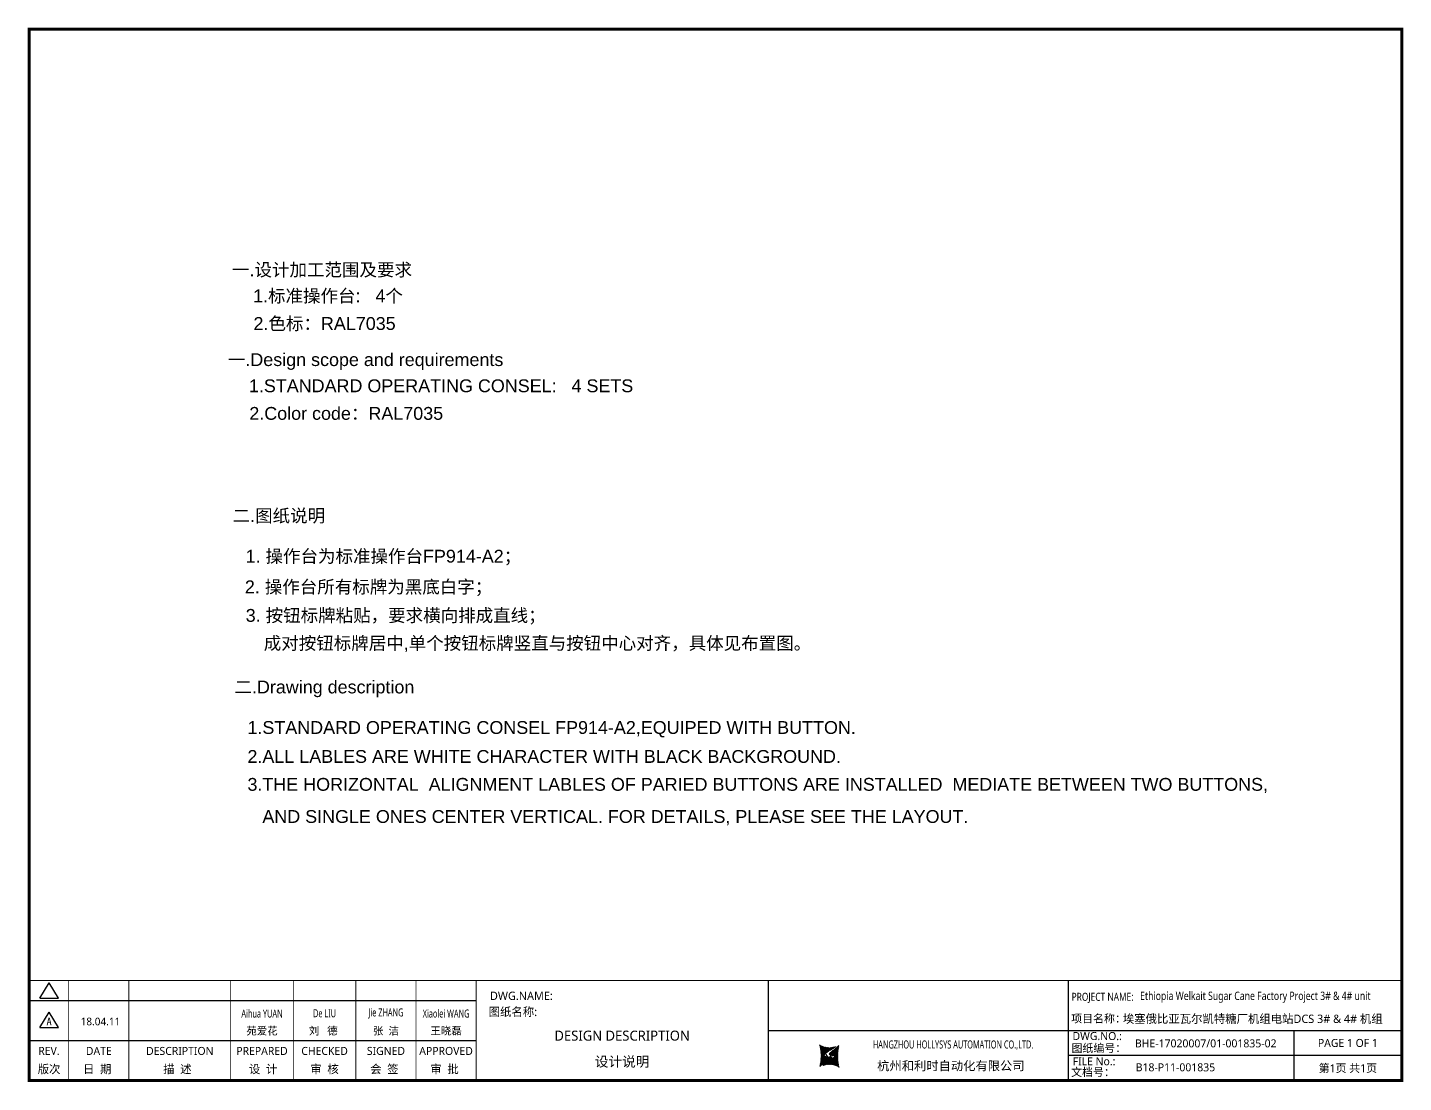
# Model space of a CAD drawing. Extents: x -29235853 to 12372, y -15815523 to 7212.
# Drawn here: x -6221 to -2095, y 4050 to 7212 of the extents above; entities that cross this region are included whole.
import ezdxf
from ezdxf.enums import TextEntityAlignment as Align
from ezdxf.lldxf.tags import DXFTag

# ---------------------------------------------------------------- set-up
doc = ezdxf.new("R2010")
doc.units = 0
doc.header["$LTSCALE"] = 10
doc.header["$MEASUREMENT"] = 0
doc.layers.get('0').update_dxf_attribs({"linetype": 'CONTINUOUS'})
for name, color, linetype in [('t', 1, 'CONTINUOUS'), ('操作台', 7, 'CONTINUOUS'), ('标准图框及表格', 7, 'CONTINUOUS')]:
    doc.layers.add(name, color=color, linetype=linetype)
doc.styles.add('HZ', font='arial.ttf')
doc.styles.get("Standard").update_dxf_attribs({"font": '', "width": 0.65})
doc.styles.add('微软雅黑', font='')
doc.styles.get('Standard').set_extended_font_data('SimSun')
doc.styles.get('微软雅黑').set_extended_font_data('Microsoft YaHei')
tags = doc.linetypes.add('CENTER', pattern=[0.6, 0.375, -0.075, 0.075, -0.075]).pattern_tags.tags
tags[10:11] = [DXFTag(74, 4), DXFTag(75, 0), DXFTag(340, '0'), DXFTag(46, 1.0), DXFTag(50, 0.0), DXFTag(44, 0.0), DXFTag(45, 0.0)]
tags[8:9] = [DXFTag(74, 4), DXFTag(75, 0), DXFTag(340, '0'), DXFTag(46, 1.0), DXFTag(50, 0.0), DXFTag(44, 0.0), DXFTag(45, 0.0)]
tags[6:7] = [DXFTag(74, 4), DXFTag(75, 0), DXFTag(340, '0'), DXFTag(46, 1.0), DXFTag(50, 0.0), DXFTag(44, 0.0), DXFTag(45, 0.0)]
tags[4:5] = [DXFTag(74, 4), DXFTag(75, 0), DXFTag(340, '0'), DXFTag(46, 1.0), DXFTag(50, 0.0), DXFTag(44, 0.0), DXFTag(45, 0.0)]
pattern_1 = [(45, (0, 0), (-0.736262898216564, 0.7362628982165641), [])]

# ---------------------------------------------------------------- blocks, each defined once
blk = doc.blocks.new('图框-中英文.180408')
at = {"layer": '标准图框及表格'}
h = blk.add_hatch(dxfattribs=at)
h.set_pattern_fill('ANSI31', color=5, scale=8.329863809039892, style=0)
h.set_pattern_definition(pattern_1)
edge = h.paths.add_edge_path()
edge.add_arc((2399.257256036391, -2998.153851416566), 55.18534773488954, 238.1092081981581, 291.6531626184834)
edge.add_line((2419.619937407027, -3049.445018414634), (2388.525499730735, -3070.242821799802))
edge.add_arc((2238.907377712399, -3078.328790578547), 135.3602868968974, 346.3915348661821, 374.2500326978034)
edge.add_line((2370.467593623529, -3110.177132109857), (2397.50623789792, -3087.85242802291))
edge.add_line((2391.339199201146, -3080.281448750429), (2396.143986595598, -3080.898839897796))
edge.add_spline(control_points=[(2397.470018868538, -3087.887634953957), (2398.35948137939, -3087.023080631327), (2399.970992452319, -3085.456697735681), (2399.869182150054, -3081.252294174519), (2397.426500162081, -3081.012803431273), (2396.121921064187, -3080.884897048199)], knot_values=[0, 0, 0, 0, 6.844331067525468, 12.40042740766005, 18.76924275352248, 18.76924275352248, 18.76924275352248, 18.76924275352248], weights=[1, 1, 1, 1, 1, 1], degree=3, periodic=0)
edge.add_spline(control_points=[(2388.515363058686, -3070.265433304907), (2387.789374929038, -3070.86905758363), (2386.478198365832, -3071.959237952229), (2385.544096281083, -3073.38263759949), (2385.127199159644, -3074.017912079413)], knot_values=[0, 0, 0, 0, 5.253673658024614, 9.488438564008057, 9.488438564008057, 9.488438564008057, 9.488438564008057], weights=[1, 1, 1, 1, 1], degree=3, periodic=0)
edge.add_spline(control_points=[(2386.272665588534, -3072.281716856574), (2385.721471206634, -3072.905523096015), (2384.632427465753, -3074.386714445929), (2384.912828655535, -3077.72895088909), (2387.858851342782, -3079.895552619193), (2390.185443934519, -3080.145534927004), (2391.314573401905, -3080.266855002868)], knot_values=[10.66597461496156, 10.66597461496156, 10.66597461496156, 10.66597461496156, 18.97770399508879, 28.89455822145742, 41.119553648298, 52.64692538081317, 52.64692538081317, 52.64692538081317, 52.64692538081317], weights=[1, 1, 1, 1, 1, 1, 1], degree=3, periodic=0)
h = blk.add_hatch(dxfattribs=at)
h.set_pattern_fill('ANSI31', color=3, scale=8.329863809039892, style=0)
h.set_pattern_definition(pattern_1)
edge = h.paths.add_edge_path()
edge.add_line((2402.469732125144, -3075.776359090531), (2407.706041465404, -3076.440586092609))
edge.add_spline(control_points=[(2401.044493204623, -3068.769946203269), (2400.155030693568, -3069.634500525768), (2398.543519620813, -3071.200883421574), (2398.645329922932, -3075.40528698259), (2401.088011911052, -3075.644777725895), (2402.392591008975, -3075.772684108895)], knot_values=[0, 0, 0, 0, 6.844331067526932, 12.40042740766158, 18.76924275352342, 18.76924275352342, 18.76924275352342, 18.76924275352342], weights=[1, 1, 1, 1, 1, 1], degree=3, periodic=0)
edge.add_line((2428.046918449632, -3046.480449047325), (2401.008274175249, -3068.805153134272))
edge.add_spline(control_points=[(2412.625169549749, -3083.918607966574), (2413.015644598316, -3083.422785431954), (2413.86377905187, -3082.052674005965), (2413.601683417044, -3078.928630268005), (2410.655660730175, -3076.762028538062), (2408.329068138031, -3076.512046230251), (2407.199938671052, -3076.390726154226)], knot_values=[12.65408913243743, 12.65408913243743, 12.65408913243743, 12.65408913243743, 18.97770399508879, 28.89455822145742, 41.119553648298, 52.64692538081317, 52.64692538081317, 52.64692538081317, 52.64692538081317], weights=[1, 1, 1, 1, 1, 1, 1], degree=3, periodic=0)
edge.add_line((2411.626283690712, -3084.975693399283), (2412.781242849298, -3083.732051979769))
edge.add_line((2410.021343801694, -3086.399138189481), (2411.626283690712, -3084.975693399414))
edge.add_line((2378.894574665755, -3107.212562742519), (2409.989012342048, -3086.414759357351))
edge.add_arc((2399.257256036391, -3158.503729740543), 55.18534773488965, 58.10920819815809, 111.6531626184834)
edge.add_arc((2559.607134360383, -3078.328790578547), 135.360286896897, 166.3915348661823, 194.2500326978024)
at = {"color": 7}
for p, q in [((2215.642035047145, -2851.581424744189), (2215.642035047145, -3151.581424744189)), ((3115.642035047145, -2851.581424744189), (3115.642035047145, -3151.581424744189)), ((0, -2911.581424744189), (1340.158172602998, -2911.581424744189)), ((2215.642035047145, -3001.581424744189), (3115.642035047145, -3001.581424744189)), ((3115.642035047145, -3001.581424744189), (4115.642035047145, -3001.581424744189)), ((3791.785572043125, -3001.581424744189), (3791.785572043125, -3151.581424744189)), ((0, -3031.581424744189), (1340.158172602998, -3031.581424744189)), ((4115.642035047145, -3076.581424744189), (3115.642035047145, -3076.581424744189))]:
    blk.add_line(p, q, dxfattribs=at)
at = {"color": 7, "const_width": 3}
blk.add_lwpolyline([(4115.642035047145, -2851.581424744189), (0, -2851.581424744189)], dxfattribs=at)
at = {"layer": 't', "color": 7}
for p, q in [((31.94938321653171, -2904.992613363662), (59.89920926059131, -2859.122325316828)), ((87.8490353046218, -2904.992613363662), (59.89920926059131, -2859.122325316828)), ((31.94938321653171, -2904.992613363662), (87.8490353046218, -2904.992613363662)), ((31.94938321653171, -2992.977239491032), (59.89920926059131, -2947.106951444141)), ((87.8490353046218, -2992.977239491032), (59.89920926059131, -2947.106951444141)), ((31.94938321653171, -2992.977239491032), (87.8490353046218, -2992.977239491032))]:
    blk.add_line(p, q, dxfattribs=at)
at = {"layer": 't', "color": 7, "const_width": 9.61519705431492}
blk.add_lwpolyline([(4115.642035047145, -3151.581424744189), (4115.642035047145, 0), (0, 0), (0, -3151.581424744189)], close=True, dxfattribs=at)
at = {"layer": 't', "color": 7, "const_width": 2.40379926357873}
for points in [[(118.7653193609731, -2852.783324375967), (118.7653193609731, -3151.581424744189)], [(299.0502641293569, -2852.783324375967), (299.0502641293569, -3151.581424744189)], [(604.3883150879992, -2852.783324375967), (604.3883150879992, -3156.41304604568)], [(791.9882990770857, -2852.783324375967), (791.9882990770857, -3156.41304604568)], [(979.588283066143, -2852.783324375967), (979.588283066143, -3156.41304604568)], [(1159.873227834585, -2852.783324375967), (1159.873227834585, -3156.41304604568)], [(1340.158172602998, -2852.783324375967), (1340.158172602998, -3156.41304604568)]]:
    blk.add_lwpolyline(points, dxfattribs=at)
at = {"color": 7, "linetype": 'CENTER', "style": '微软雅黑'}
for s, height, p in [('项目名称：', 24, (3124.400708290763, -2978.08435632446)), ('图纸编号：', 24, (3125.2212882557, -3066.664538382978)), ('杭州和利时自动化有限公司', 27, (2542.549152440595, -3121.114498389041)), ('文档号：', 24, (3124.032392707933, -3138.728717091954))]:
    blk.add_text(s, height=height, dxfattribs=at).set_placement(p)
at = {"color": 7, "style": '微软雅黑', "flags": 8}
for tag, p, height in [('DWG.NAME:', (1381.636459220965, -2910.37952511241), 25), ('DWG.NO.:', (3128.186172261583, -3030.402470643486), 24), ('图纸编号', (3315.362718925957, -3052.404678158069), 24), ('FILENO.:', (3128.672545599984, -3106.104124450346), 24), ('文档号', (3317.726365529132, -3124.132485953713), 24)]:
    blk.add_attdef(tag, p, '', height=height, dxfattribs=at)
at = {"color": 7, "style": '微软雅黑', "width": 0.8, "flags": 8}
for tag, p, height in [('PROJECT_NAME', (3330.905957438157, -2910.329193483971), 25), ('PROJECTNAME:', (3125.480185663539, -2912.807924402037), 24)]:
    blk.add_attdef(tag, p, '', height=height, dxfattribs=at)
at = {"color": 7, "flags": 8}
blk.add_attdef('A', text='', height=23, dxfattribs=at).set_placement((59.89920926059131, -2974.881554149018), align=Align.MIDDLE)
at = {"color": 7, "style": '微软雅黑', "flags": 8}
for tag, height, p in [('设计时间', 23, (213.8658221408186, -2974.881554149018)), ('刘仁', 23, (698.1883070825425, -3002.188376027443)), ('王姝芬', 23, (885.7882910716289, -3002.188376027443)), ('侯方', 23, (1069.730755450379, -3002.188376027443)), ('李丹丹', 23, (1250.015700218792, -3002.188376027443)), ('#10STATIONONTROLCABINETCOVER', 30, (1777.900103825072, -3017.182374560078)), ('REV.', 24, (59.38265968048654, -3063.048954873535)), ('DATE', 24, (208.907791745165, -3063.048954873535)), ('DESCRIPTION', 24, (451.7192896086781, -3063.048954873535)), ('PREPARED', 24, (698.1883070825425, -3063.048954873535)), ('CHECKED', 24, (885.7882910716144, -3063.048954873535)), ('SIGNED', 24, (1069.730755450364, -3063.048954873535)), ('APPROVED', 24, (1250.015700218792, -3063.048954873535)), ('PAGEXOFX', 24, (3953.713803545135, -3039.081424744189)), ('图纸名称', 30, (1777.900103825072, -3094.695064044037)), ('第几页共几页', 24, (3953.713803545135, -3114.081424744189))]:
    blk.add_attdef(tag, text='', height=height, dxfattribs=at).set_placement(p, align=Align.MIDDLE)
at = {"color": 7, "style": '微软雅黑', "width": 0.7, "flags": 8}
for tag, p in [('RENLIU', (698.1883070825425, -2950.380597809435)), ('SHUFENWANG', (885.7882910716289, -2950.380597809435)), ('FANGHOU', (1069.730755450379, -2950.380597809435)), ('DANDANLI', (1250.015700218792, -2950.380597809435)), ('HANGZHOUHOLLYSYSAUTOMATIONCO.,LTD.', (2770.082304289484, -3045.714803244191))]:
    blk.add_attdef(tag, text='', height=24, dxfattribs=at).set_placement(p, align=Align.MIDDLE)
at = {"color": 7, "style": '微软雅黑', "flags": 8}
for tag, p in [('图纸名称:', (1377.81237181677, -2965.923337057193)), ('项目名称', (3279.060043926354, -2986.764379690278))]:
    blk.add_attdef(tag, text='', height=25, dxfattribs=at).set_placement(p, align=Align.BOTTOM_LEFT)
at = {"layer": 't', "color": 7, "style": '微软雅黑'}
for s, p in [('版次', (59.89920926059131, -3117.600441270843)), ('日  期', (204.1999693705875, -3117.600441270843)), ('描  述', (444.4895954714448, -3117.600441270843)), ('设  计', (701.4970341851513, -3117.600441270843)), ('审  核', (885.5947788425256, -3117.600441270843)), ('会  签', (1065.022933075787, -3117.600441270843)), ('审  批', (1245.3078778442, -3117.600441270843))]:
    blk.add_text(s, height=25, dxfattribs=at).set_placement(p, align=Align.MIDDLE_CENTER)
at = {"layer": '标准图框及表格', "color": 5, "style": 'HZ'}
for s, p in [('pgqh', (2373.884875617339, -3059.677228196226)), ('hollilas', (2374.051901626051, -3085.968484618272))]:
    blk.add_text(s, height=5.205656721233694, dxfattribs=at).set_placement(p)
at = {"layer": '标准图框及表格', "color": 3, "style": 'HZ'}
for s, height, p in [('auto', 8.676094535389492, (2400.907127263781, -3074.200036411981)), ('hollysys', 4.338047267694746, (2402.5381050141, -3099.731461394062))]:
    blk.add_text(s, height=height, dxfattribs=at).set_placement(p)

msp = doc.modelspace()

# ---------------------------------------------------------------- block references
at = {"color": 1, "lineweight": -2}
ref = msp.add_blockref('图框-中英文.180408', (-6215.934059007184, 7207.275068507562), dxfattribs=at)
ref.add_attrib('第几页共几页', '第1页 共1页', dxfattribs={"color": 7, "height": 24, "style": '微软雅黑'}).set_placement((-2262.220255462049, 4093.193643763373), align=Align.MIDDLE)
ref.add_attrib('图纸编号', 'BHE-17020007/01-001835-02', (-2900.571340081227, 4154.870390349492), dxfattribs={"color": 7, "height": 24, "style": '微软雅黑'})
ref.add_attrib('文档号', 'B18-P11-001835 ', (-2898.207693478053, 4083.142582553849), dxfattribs={"color": 7, "height": 24, "style": '微软雅黑'})
ref.add_attrib('图纸名称', '设计说明', dxfattribs={"color": 7, "height": 30, "style": '微软雅黑'}).set_placement((-4438.033955182113, 4112.580004463524), align=Align.MIDDLE)
ref.add_attrib('刘仁', '苑爱花', dxfattribs={"color": 7, "height": 23, "style": '微软雅黑'}).set_placement((-5517.745751924642, 4205.086692480118), align=Align.MIDDLE)
ref.add_attrib('王姝芬', '刘   德 ', dxfattribs={"color": 7, "height": 23, "style": '微软雅黑'}).set_placement((-5330.145767935555, 4205.086692480118), align=Align.MIDDLE)
ref.add_attrib('侯方', '张  洁', dxfattribs={"color": 7, "height": 23, "style": '微软雅黑'}).set_placement((-5146.203303556806, 4205.086692480118), align=Align.MIDDLE)
ref.add_attrib('李丹丹', '王晓磊', dxfattribs={"color": 7, "height": 23, "style": '微软雅黑'}).set_placement((-4965.918358788393, 4205.086692480118), align=Align.MIDDLE)
ref.add_attrib('设计时间', '18.04.11', dxfattribs={"color": 7, "height": 23, "style": '微软雅黑'}).set_placement((-6002.068236866366, 4232.393514358543), align=Align.MIDDLE)
ref.add_attrib('A', 'A', dxfattribs={"color": 7, "height": 23}).set_placement((-6156.034849746593, 4232.393514358543), align=Align.MIDDLE)
ref.add_attrib('REV.', 'REV.', dxfattribs={"color": 7, "height": 24, "style": '微软雅黑'}).set_placement((-6156.551399326698, 4144.226113634027), align=Align.MIDDLE)
ref.add_attrib('DATE', 'DATE', dxfattribs={"color": 7, "height": 24, "style": '微软雅黑'}).set_placement((-6007.026267262019, 4144.226113634027), align=Align.MIDDLE)
ref.add_attrib('DESCRIPTION', 'DESCRIPTION', dxfattribs={"color": 7, "height": 24, "style": '微软雅黑'}).set_placement((-5764.214769398506, 4144.226113634027), align=Align.MIDDLE)
ref.add_attrib('PREPARED', 'PREPARED', dxfattribs={"color": 7, "height": 24, "style": '微软雅黑'}).set_placement((-5517.745751924642, 4144.226113634027), align=Align.MIDDLE)
ref.add_attrib('CHECKED', 'CHECKED', dxfattribs={"color": 7, "height": 24, "style": '微软雅黑'}).set_placement((-5330.14576793557, 4144.226113634027), align=Align.MIDDLE)
ref.add_attrib('SIGNED', 'SIGNED', dxfattribs={"color": 7, "height": 24, "style": '微软雅黑'}).set_placement((-5146.20330355682, 4144.226113634027), align=Align.MIDDLE)
ref.add_attrib('APPROVED', 'APPROVED', dxfattribs={"color": 7, "height": 24, "style": '微软雅黑'}).set_placement((-4965.918358788393, 4144.226113634027), align=Align.MIDDLE)
ref.add_attrib('RENLIU', 'Aihua YUAN', dxfattribs={"color": 7, "height": 24, "style": '微软雅黑', "width": 0.6999999999999998}).set_placement((-5517.745751924642, 4256.894470698126), align=Align.MIDDLE)
ref.add_attrib('SHUFENWANG', 'De LIU', dxfattribs={"color": 7, "height": 24, "style": '微软雅黑', "width": 0.6999999999999998}).set_placement((-5330.145767935555, 4256.894470698126), align=Align.MIDDLE)
ref.add_attrib('FANGHOU', 'Jie ZHANG', dxfattribs={"color": 7, "height": 24, "style": '微软雅黑', "width": 0.6999999999999998}).set_placement((-5146.203303556806, 4256.894470698126), align=Align.MIDDLE)
ref.add_attrib('DANDANLI', 'Xiaolei WANG', dxfattribs={"color": 7, "height": 24, "style": '微软雅黑', "width": 0.6999999999999998}).set_placement((-4965.918358788393, 4256.894470698126), align=Align.MIDDLE)
ref.add_attrib('DWG.NAME:', 'DWG.NAME:', (-4834.29759978622, 4296.895543395151), dxfattribs={"color": 7, "height": 25, "style": '微软雅黑'})
ref.add_attrib('#10STATIONONTROLCABINETCOVER', 'DESIGN DESCRIPTION', dxfattribs={"color": 7, "height": 30, "style": '微软雅黑'}).set_placement((-4438.033955182113, 4190.092693947484), align=Align.MIDDLE)
ref.add_attrib('图纸名称:', '图纸名称:', dxfattribs={"color": 7, "height": 25, "style": '微软雅黑'}).set_placement((-4838.121687190414, 4241.351731450369), align=Align.BOTTOM_LEFT)
ref.add_attrib('HANGZHOUHOLLYSYSAUTOMATIONCO.,LTD.', 'HANGZHOU HOLLYSYS AUTOMATION CO.,LTD.', dxfattribs={"color": 7, "height": 24, "style": '微软雅黑', "width": 0.6999999999999998}).set_placement((-3445.8517547177, 4161.560265263371), align=Align.MIDDLE)
ref.add_attrib('项目名称', '埃塞俄比亚瓦尔凯特糖厂机组电站DCS 3# & 4# 机组', dxfattribs={"color": 7, "height": 25, "style": '微软雅黑'}).set_placement((-2936.87401508083, 4220.510688817284), align=Align.BOTTOM_LEFT)
ref.add_attrib('PROJECT_NAME', 'Ethiopia Welkait Sugar Cane Factory Project 3# & 4# unit ', (-2885.028101569027, 4296.945875023591), dxfattribs={"color": 7, "height": 25, "style": '微软雅黑', "width": 0.8})
ref.add_attrib('PAGEXOFX', 'PAGE 1 OF 1', dxfattribs={"color": 7, "height": 24, "style": '微软雅黑'}).set_placement((-2262.220255462049, 4168.193643763373), align=Align.MIDDLE)
ref.add_attrib('DWG.NO.:', 'DWG.NO.:', (-3087.747886745601, 4176.872597864076), dxfattribs={"color": 7, "height": 24, "style": '微软雅黑'})
ref.add_attrib('FILENO.:', 'FILE No.:', (-3087.2615134072, 4101.170944057216), dxfattribs={"color": 7, "height": 24, "style": '微软雅黑'})
ref.add_attrib('PROJECTNAME:', 'PROJECT NAME:', (-3090.453873343646, 4294.467144105524), dxfattribs={"color": 7, "height": 24, "style": '微软雅黑', "width": 0.8000000000000002})

# ---------------------------------------------------------------- texts
at = {"layer": '操作台', "linetype": 'Continuous', "lineweight": 5, "style": 'HZ'}
for s, p in [('一.设计加工范围及要求', (-5607.593438385322, 6466.722617409616)), ('1.标准操作台:   4个', (-5544.472316605348, 6388.313841576388)), ('2.色标：RAL7035', (-5543.258199385078, 6305.567851558)), ('一.Design scope and requirements', (-5620.094342140968, 6197.289603539322)), ('1.STANDARD OPERATING CONSEL:   4 SETS', (-5556.973220360989, 6118.880827706094)), ('2.Color code：RAL7035', (-5555.759103140721, 6036.134837687707)), ('二.图纸说明', (-5605.808293986411, 5729.491184353644)), ('1. 操作台为标准操作台FP914-A2；', (-5566.925319157734, 5607.999568154341)), ('2. 操作台所有标牌为黑底白字；', (-5569.074738524198, 5516.137529338503)), ('3. 按钮标牌粘贴，要求横向排成直线；', (-5566.536166301819, 5430.612402910173)), ('成对按钮标牌居中,单个按钮标牌竖直与按钮中心对齐，具体见布置图。  ', (-5512.511986525825, 5347.345839538862)), ('二.Drawing description', (-5600.224498401891, 5216.013323520213)), ('1.STANDARD OPERATING CONSEL FP914-A2,EQUIPED WITH BUTTON.', (-5561.34152357321, 5094.521707320911)), ('2.ALL LABLES ARE WHITE CHARACTER WITH BLACK BACKGROUND.', (-5561.34152357321, 5007.7120307622)), ('3.THE HORIZONTAL  ALIGNMENT LABLES OF PARIED BUTTONS ARE INSTALLED  MEDIATE BETWEEN TWO BUTTONS, ', (-5561.34152357321, 4924.074113632877)), ('   AND SINGLE ONES CENTER VERTICAL. FOR DETAILS, PLEASE SEE THE LAYOUT. ', (-5561.34152357321, 4827.714120546215))]:
    msp.add_text(s, height=38.46153848, dxfattribs=at).set_placement(p)

doc.saveas('drawing.dxf')
